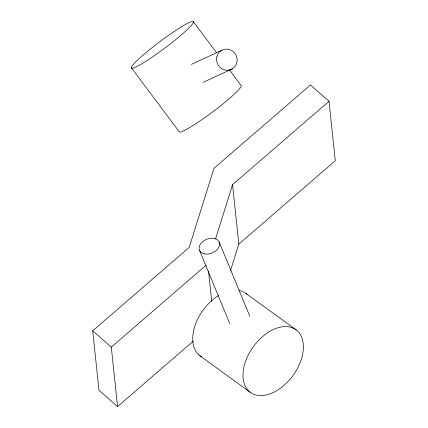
<?xml version="1.0" encoding="UTF-8"?>
<svg xmlns="http://www.w3.org/2000/svg" width="428" height="428" viewBox="0 0 428 428"><rect width="100%" height="100%" fill="white"/><g stroke="black" fill="none" stroke-linecap="round" stroke-linejoin="round"><path stroke-width="0.64" d="M215.562 238.878L232.559 184.65L329.036 101.276L310.455 84.947L213.984 168.322L189.187 247.427L92.716 330.801L98.964 390.272L117.545 406.6L193.306 341.121M230.414 270.913L238.813 244.121L232.559 184.65M117.545 406.6L111.296 347.129L206.253 265.066M238.813 244.121L335.285 160.746L329.036 101.276M191.353 64.382L221.447 50.45M203.311 82.256L232.201 68.887M245.972 293.474L296.224 329.924A38.745 24.53 -54 0 1 278.542 389.517A38.745 24.53 -54 0 1 244.757 363.736A38.745 24.53 -54 0 1 296.224 329.924M199.876 355.748L250.129 392.198M92.716 330.801L111.296 347.129M193.542 21.93A38.745 4.039 -36.8 0 1 146.841 60.621A38.745 4.039 -36.8 0 1 146.89 51.874A38.745 4.039 -36.8 0 1 193.542 21.93L216.638 52.799M229.381 69.834L241.328 85.803A38.745 4.039 -36.8 0 1 210.18 113.73A38.745 4.039 -36.8 0 1 179.091 131.562L131.31 67.688M219.136 241.916L249.834 316.303M199.55 250.401L229.74 323.563M208.532 271.026L211.726 301.419M238.947 290.425A38.745 24.53 -54 0 1 246.956 294.293M201.47 356.818A38.745 24.53 -54 0 1 194.301 327.998A38.745 24.53 -54 0 1 218.66 295.448M216.83 56.844A10.673 10.192 65.2 0 0 229.75 69.924A10.673 10.192 65.2 0 0 233.897 52.243A10.673 10.192 65.2 0 0 216.83 56.844M204.589 253.911A10.673 7.378 -22.4 0 0 219.596 243.799A10.673 7.378 -22.4 0 0 203.851 240.771A10.673 7.378 -22.4 0 0 204.589 253.911"/></g></svg>
